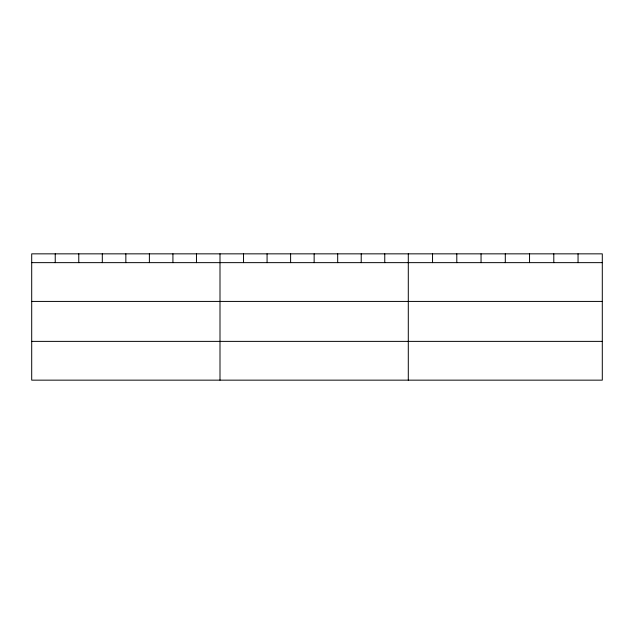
<?xml version="1.0" encoding="UTF-8"?>
<svg xmlns="http://www.w3.org/2000/svg" width="634" height="634" viewBox="0 0 634 634"><rect width="100%" height="100%" fill="white"/><g stroke="black" fill="none" stroke-linecap="round" stroke-linejoin="round"><path stroke-width="0.95" d="M602.3 301.419L602.3 253.846L31.7 253.846L31.7 380.154L602.3 380.154L602.3 301.419L31.7 301.419M31.7 262.642L602.3 262.642M31.7 341.377L602.3 341.377M578.049 253.846L578.049 262.642M553.799 253.846L553.799 262.642M529.548 253.846L529.548 262.642M505.298 253.846L505.298 262.642M481.048 253.846L481.048 262.642M456.797 253.846L456.797 262.642M432.546 253.846L432.546 262.642M408.296 253.846L408.296 380.154M384.759 253.846L384.759 262.642M361.221 253.846L361.221 262.642M337.684 253.846L337.684 262.642M314.147 253.846L314.147 262.642M290.61 253.846L290.61 262.642M267.072 253.846L267.072 262.642M243.535 253.846L243.535 262.642M219.998 253.846L219.998 380.154M196.461 253.846L196.461 262.642M172.923 253.846L172.923 262.642M149.386 253.846L149.386 262.642M125.849 253.846L125.849 262.642M102.312 253.846L102.312 262.642M78.775 253.846L78.775 262.642M55.237 253.846L55.237 262.642"/></g></svg>
